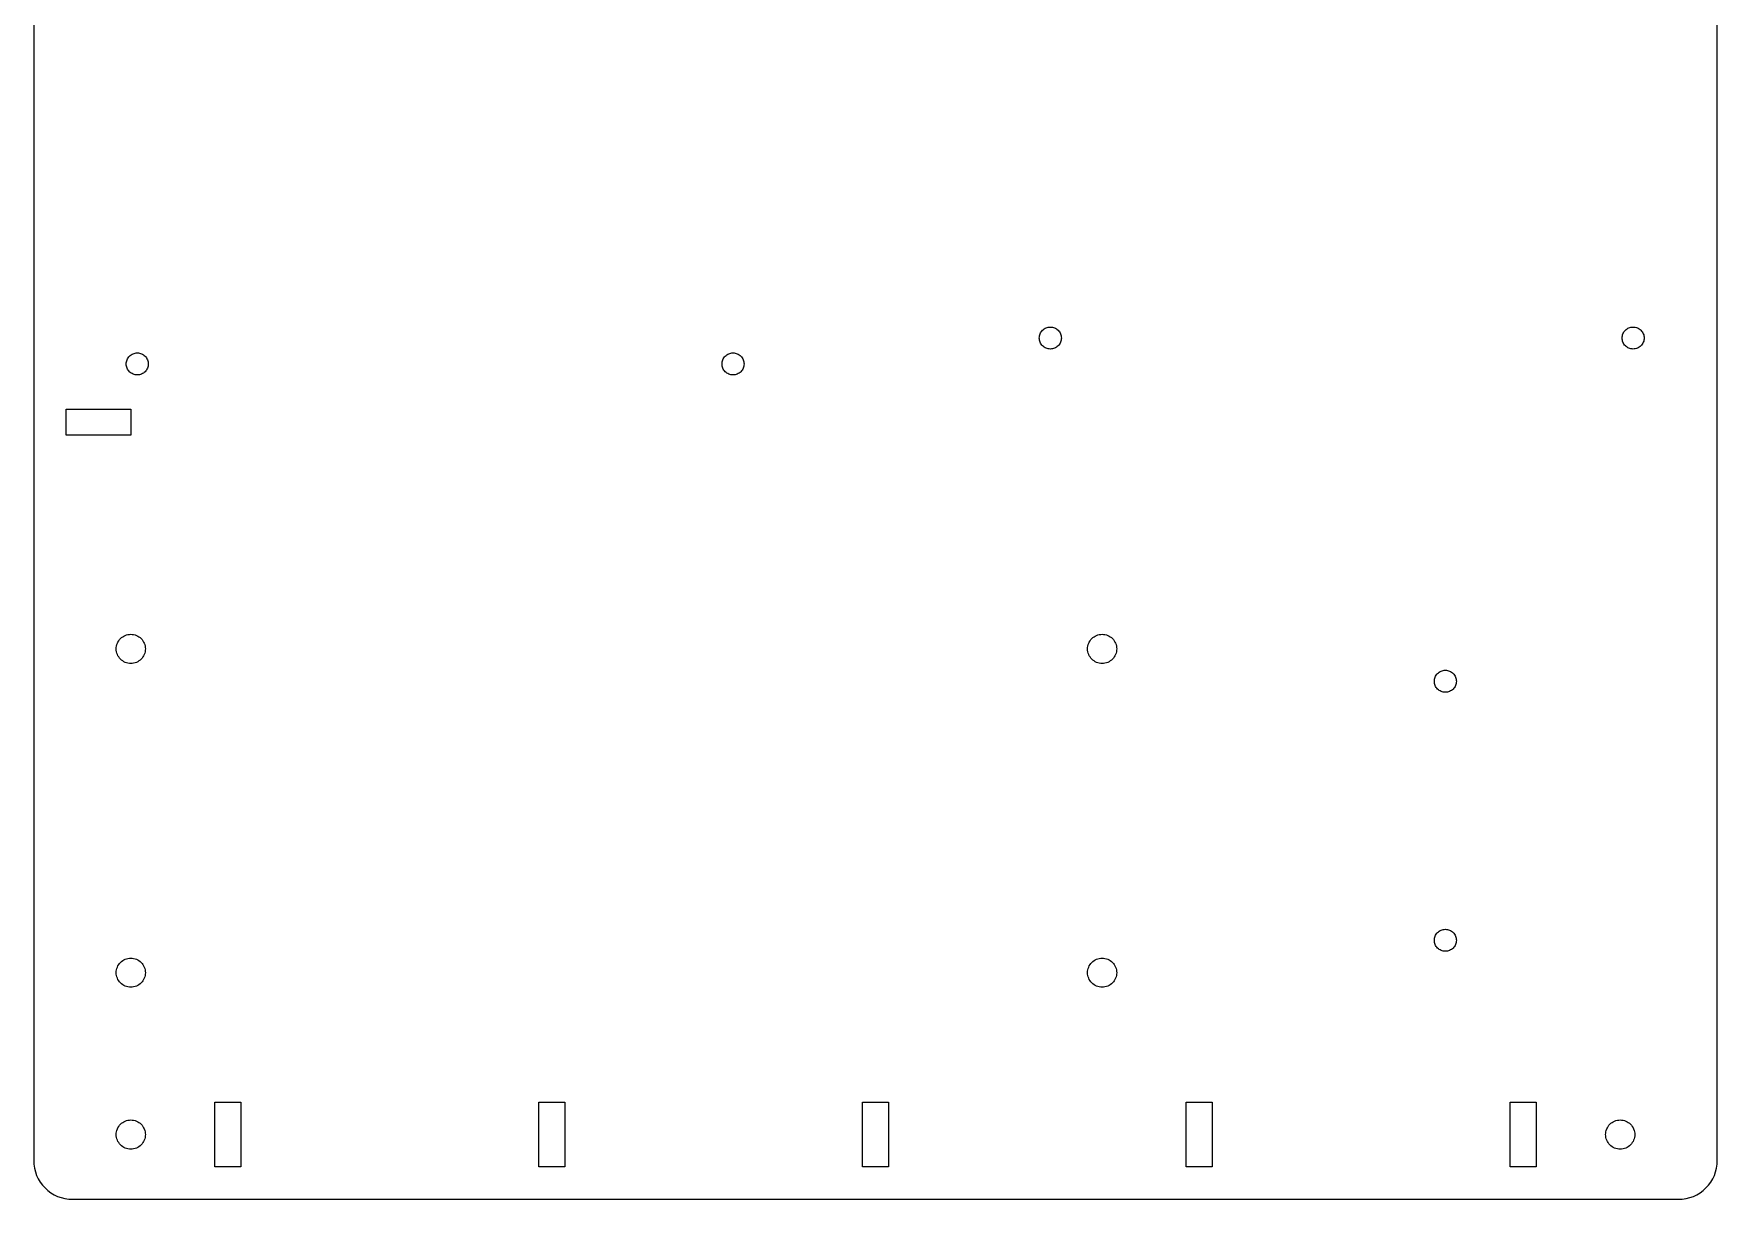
# Model space of a CAD drawing. Header units: metres. Extents: x -130 to 130, y -180 to 180.
# Drawn here: x -130 to 130, y -180 to 0 of the extents above; entities that cross this region are included whole.
import ezdxf

# ---------------------------------------------------------------- set-up
doc = ezdxf.new("R2010")
doc.units = ezdxf.units.M

msp = doc.modelspace()

# ---------------------------------------------------------------- linework, layer by layer
for p, q in [((-130, 174), (-130, -174)), ((130, -174), (130, 174)), ((25.3082, -46.8334), (25.3327, -46.6683)), ((25.3327, -46.6683), (25.3732, -46.5065)), ((25.3732, -46.5065), (25.4294, -46.3494)), ((25.4294, -46.3494), (25.5007, -46.1986)), ((25.5007, -46.1986), (25.5865, -46.0555)), ((25.5865, -46.0555), (25.6859, -45.9215)), ((25.6859, -45.9215), (25.7979, -45.7979)), ((25.7979, -45.7979), (25.9215, -45.6859)), ((25.9215, -45.6859), (26.0555, -45.5865)), ((26.0555, -45.5865), (26.1986, -45.5007)), ((26.1986, -45.5007), (26.3494, -45.4294)), ((26.3494, -45.4294), (26.5065, -45.3732)), ((26.5065, -45.3732), (26.6683, -45.3327)), ((26.6683, -45.3327), (26.8334, -45.3082)), ((26.8334, -45.3082), (27, -45.3)), ((27, -45.3), (27.1666, -45.3082)), ((27.1666, -45.3082), (27.3316, -45.3327)), ((27.3316, -45.3327), (27.4935, -45.3732)), ((27.4935, -45.3732), (27.6506, -45.4294)), ((27.6506, -45.4294), (27.8014, -45.5007)), ((27.8014, -45.5007), (27.9445, -45.5865)), ((27.9445, -45.5865), (28.0785, -45.6859)), ((28.0785, -45.6859), (28.2021, -45.7979)), ((28.2021, -45.7979), (28.3141, -45.9215)), ((28.3141, -45.9215), (28.4135, -46.0555)), ((28.4135, -46.0555), (28.4993, -46.1986)), ((28.4993, -46.1986), (28.5706, -46.3494)), ((28.5706, -46.3494), (28.6268, -46.5065)), ((28.6268, -46.5065), (28.6673, -46.6683)), ((28.6673, -46.6683), (28.6918, -46.8334)), ((115.308, -46.8334), (115.333, -46.6683)), ((115.333, -46.6683), (115.373, -46.5065)), ((115.373, -46.5065), (115.429, -46.3494)), ((115.429, -46.3494), (115.501, -46.1986)), ((115.501, -46.1986), (115.586, -46.0555)), ((115.586, -46.0555), (115.686, -45.9215)), ((115.686, -45.9215), (115.798, -45.7979)), ((115.798, -45.7979), (115.922, -45.6859)), ((115.922, -45.6859), (116.056, -45.5865)), ((116.056, -45.5865), (116.199, -45.5007)), ((116.199, -45.5007), (116.349, -45.4294)), ((116.349, -45.4294), (116.507, -45.3732)), ((116.507, -45.3732), (116.668, -45.3327)), ((116.668, -45.3327), (116.833, -45.3082)), ((116.833, -45.3082), (117, -45.3)), ((117, -45.3), (117.167, -45.3082)), ((117.167, -45.3082), (117.332, -45.3327)), ((117.332, -45.3327), (117.493, -45.3732)), ((117.493, -45.3732), (117.651, -45.4294)), ((117.651, -45.4294), (117.801, -45.5007)), ((117.801, -45.5007), (117.944, -45.5865)), ((117.944, -45.5865), (118.078, -45.6859)), ((118.078, -45.6859), (118.202, -45.7979)), ((118.202, -45.7979), (118.314, -45.9215)), ((118.314, -45.9215), (118.413, -46.0555)), ((118.413, -46.0555), (118.499, -46.1986)), ((118.499, -46.1986), (118.571, -46.3494)), ((118.571, -46.3494), (118.627, -46.5065)), ((118.627, -46.5065), (118.667, -46.6683)), ((118.667, -46.6683), (118.692, -46.8334)), ((-114.651, -49.4294), (-114.493, -49.3732)), ((-114.493, -49.3732), (-114.332, -49.3327)), ((-114.332, -49.3327), (-114.167, -49.3082)), ((-114.167, -49.3082), (-114, -49.3)), ((-114, -49.3), (-113.833, -49.3082)), ((-113.833, -49.3082), (-113.668, -49.3327)), ((-113.668, -49.3327), (-113.507, -49.3732)), ((-113.507, -49.3732), (-113.349, -49.4294)), ((-22.6506, -49.4294), (-22.4935, -49.3732)), ((-22.4935, -49.3732), (-22.3316, -49.3327)), ((-22.3316, -49.3327), (-22.1666, -49.3082)), ((-22.1666, -49.3082), (-22, -49.3)), ((-22, -49.3), (-21.8334, -49.3082)), ((-21.8334, -49.3082), (-21.6683, -49.3327)), ((-21.6683, -49.3327), (-21.5065, -49.3732)), ((-21.5065, -49.3732), (-21.3494, -49.4294)), ((25.3, -47), (25.3082, -46.8334)), ((25.3082, -47.1666), (25.3, -47)), ((25.3327, -47.3316), (25.3082, -47.1666)), ((25.3732, -47.4935), (25.3327, -47.3316)), ((25.4294, -47.6506), (25.3732, -47.4935)), ((25.5007, -47.8014), (25.4294, -47.6506)), ((25.5865, -47.9445), (25.5007, -47.8014)), ((25.6859, -48.0785), (25.5865, -47.9445)), ((25.7979, -48.2021), (25.6859, -48.0785)), ((25.9215, -48.3141), (25.7979, -48.2021)), ((26.0555, -48.4135), (25.9215, -48.3141)), ((26.1986, -48.4993), (26.0555, -48.4135)), ((26.3494, -48.5706), (26.1986, -48.4993)), ((26.5065, -48.6268), (26.3494, -48.5706)), ((26.6683, -48.6673), (26.5065, -48.6268)), ((26.8334, -48.6918), (26.6683, -48.6673)), ((27, -48.7), (26.8334, -48.6918)), ((27.1666, -48.6918), (27, -48.7)), ((27.3316, -48.6673), (27.1666, -48.6918)), ((27.4935, -48.6268), (27.3316, -48.6673)), ((27.6506, -48.5706), (27.4935, -48.6268)), ((27.8014, -48.4993), (27.6506, -48.5706)), ((27.9445, -48.4135), (27.8014, -48.4993)), ((28.0785, -48.3141), (27.9445, -48.4135)), ((28.2021, -48.2021), (28.0785, -48.3141)), ((28.3141, -48.0785), (28.2021, -48.2021)), ((28.4135, -47.9445), (28.3141, -48.0785)), ((28.4993, -47.8014), (28.4135, -47.9445)), ((28.5706, -47.6506), (28.4993, -47.8014)), ((28.6268, -47.4935), (28.5706, -47.6506)), ((28.6673, -47.3316), (28.6268, -47.4935)), ((28.6918, -47.1666), (28.6673, -47.3316)), ((28.6918, -46.8334), (28.7, -47)), ((28.7, -47), (28.6918, -47.1666)), ((115.3, -47), (115.308, -46.8334)), ((115.308, -47.1666), (115.3, -47)), ((115.333, -47.3316), (115.308, -47.1666)), ((115.373, -47.4935), (115.333, -47.3316)), ((115.429, -47.6506), (115.373, -47.4935)), ((115.501, -47.8014), (115.429, -47.6506)), ((115.586, -47.9445), (115.501, -47.8014)), ((115.686, -48.0785), (115.586, -47.9445)), ((115.798, -48.2021), (115.686, -48.0785)), ((115.922, -48.3141), (115.798, -48.2021)), ((116.056, -48.4135), (115.922, -48.3141)), ((116.199, -48.4993), (116.056, -48.4135)), ((116.349, -48.5706), (116.199, -48.4993)), ((116.507, -48.6268), (116.349, -48.5706)), ((116.668, -48.6673), (116.507, -48.6268)), ((116.833, -48.6918), (116.668, -48.6673)), ((117, -48.7), (116.833, -48.6918)), ((117.167, -48.6918), (117, -48.7)), ((117.332, -48.6673), (117.167, -48.6918)), ((117.493, -48.6268), (117.332, -48.6673)), ((117.651, -48.5706), (117.493, -48.6268)), ((117.801, -48.4993), (117.651, -48.5706)), ((117.944, -48.4135), (117.801, -48.4993)), ((118.078, -48.3141), (117.944, -48.4135)), ((118.202, -48.2021), (118.078, -48.3141)), ((118.314, -48.0785), (118.202, -48.2021)), ((118.413, -47.9445), (118.314, -48.0785)), ((118.499, -47.8014), (118.413, -47.9445)), ((118.571, -47.6506), (118.499, -47.8014)), ((118.627, -47.4935), (118.571, -47.6506)), ((118.667, -47.3316), (118.627, -47.4935)), ((118.692, -47.1666), (118.667, -47.3316)), ((118.692, -46.8334), (118.7, -47)), ((118.7, -47), (118.692, -47.1666)), ((-115.7, -51), (-115.692, -50.8334)), ((-115.692, -51.1666), (-115.7, -51)), ((-115.692, -50.8334), (-115.667, -50.6683)), ((-115.667, -51.3316), (-115.692, -51.1666)), ((-115.667, -50.6683), (-115.627, -50.5065)), ((-115.627, -51.4935), (-115.667, -51.3316)), ((-115.627, -50.5065), (-115.571, -50.3494)), ((-115.571, -51.6506), (-115.627, -51.4935)), ((-115.571, -50.3494), (-115.499, -50.1986)), ((-115.499, -51.8014), (-115.571, -51.6506)), ((-115.499, -50.1986), (-115.413, -50.0555)), ((-115.413, -51.9445), (-115.499, -51.8014)), ((-115.413, -50.0555), (-115.314, -49.9215)), ((-115.314, -52.0785), (-115.413, -51.9445)), ((-115.314, -49.9215), (-115.202, -49.7979)), ((-115.202, -49.7979), (-115.078, -49.6859)), ((-115.078, -49.6859), (-114.944, -49.5865)), ((-114.944, -49.5865), (-114.801, -49.5007)), ((-114.801, -49.5007), (-114.651, -49.4294)), ((-113.349, -49.4294), (-113.199, -49.5007)), ((-113.199, -49.5007), (-113.056, -49.5865)), ((-113.056, -49.5865), (-112.922, -49.6859)), ((-112.922, -49.6859), (-112.798, -49.7979)), ((-112.798, -49.7979), (-112.686, -49.9215)), ((-112.686, -49.9215), (-112.586, -50.0555)), ((-112.586, -51.9445), (-112.686, -52.0785)), ((-112.586, -50.0555), (-112.501, -50.1986)), ((-112.501, -51.8014), (-112.586, -51.9445)), ((-112.501, -50.1986), (-112.429, -50.3494)), ((-112.429, -51.6506), (-112.501, -51.8014)), ((-112.429, -50.3494), (-112.373, -50.5065)), ((-112.373, -51.4935), (-112.429, -51.6506)), ((-112.373, -50.5065), (-112.333, -50.6683)), ((-112.333, -51.3316), (-112.373, -51.4935)), ((-112.333, -50.6683), (-112.308, -50.8334)), ((-112.308, -51.1666), (-112.333, -51.3316)), ((-112.308, -50.8334), (-112.3, -51)), ((-112.3, -51), (-112.308, -51.1666)), ((-23.7, -51), (-23.6918, -50.8334)), ((-23.6918, -51.1666), (-23.7, -51)), ((-23.6918, -50.8334), (-23.6673, -50.6683)), ((-23.6673, -51.3316), (-23.6918, -51.1666)), ((-23.6673, -50.6683), (-23.6268, -50.5065)), ((-23.6268, -51.4935), (-23.6673, -51.3316)), ((-23.6268, -50.5065), (-23.5706, -50.3494)), ((-23.5706, -51.6506), (-23.6268, -51.4935)), ((-23.5706, -50.3494), (-23.4993, -50.1986)), ((-23.4993, -51.8014), (-23.5706, -51.6506)), ((-23.4993, -50.1986), (-23.4135, -50.0555)), ((-23.4135, -51.9445), (-23.4993, -51.8014)), ((-23.4135, -50.0555), (-23.3141, -49.9215)), ((-23.3141, -52.0785), (-23.4135, -51.9445)), ((-23.3141, -49.9215), (-23.2021, -49.7979)), ((-23.2021, -49.7979), (-23.0785, -49.6859)), ((-23.0785, -49.6859), (-22.9445, -49.5865)), ((-22.9445, -49.5865), (-22.8014, -49.5007)), ((-22.8014, -49.5007), (-22.6506, -49.4294)), ((-21.3494, -49.4294), (-21.1986, -49.5007)), ((-21.1986, -49.5007), (-21.0555, -49.5865)), ((-21.0555, -49.5865), (-20.9215, -49.6859)), ((-20.9215, -49.6859), (-20.7979, -49.7979)), ((-20.7979, -49.7979), (-20.6859, -49.9215)), ((-20.6859, -49.9215), (-20.5865, -50.0555)), ((-20.5865, -51.9445), (-20.6859, -52.0785)), ((-20.5865, -50.0555), (-20.5007, -50.1986)), ((-20.5007, -51.8014), (-20.5865, -51.9445)), ((-20.5007, -50.1986), (-20.4294, -50.3494)), ((-20.4294, -51.6506), (-20.5007, -51.8014)), ((-20.4294, -50.3494), (-20.3732, -50.5065)), ((-20.3732, -51.4935), (-20.4294, -51.6506)), ((-20.3732, -50.5065), (-20.3327, -50.6683)), ((-20.3327, -51.3316), (-20.3732, -51.4935)), ((-20.3327, -50.6683), (-20.3082, -50.8334)), ((-20.3082, -51.1666), (-20.3327, -51.3316)), ((-20.3082, -50.8334), (-20.3, -51)), ((-20.3, -51), (-20.3082, -51.1666)), ((-115.202, -52.2021), (-115.314, -52.0785)), ((-115.078, -52.3141), (-115.202, -52.2021)), ((-114.944, -52.4135), (-115.078, -52.3141)), ((-114.801, -52.4993), (-114.944, -52.4135)), ((-114.651, -52.5706), (-114.801, -52.4993)), ((-114.493, -52.6268), (-114.651, -52.5706)), ((-114.332, -52.6673), (-114.493, -52.6268)), ((-114.167, -52.6918), (-114.332, -52.6673)), ((-114, -52.7), (-114.167, -52.6918)), ((-113.833, -52.6918), (-114, -52.7)), ((-113.668, -52.6673), (-113.833, -52.6918)), ((-113.507, -52.6268), (-113.668, -52.6673)), ((-113.349, -52.5706), (-113.507, -52.6268)), ((-113.199, -52.4993), (-113.349, -52.5706)), ((-113.056, -52.4135), (-113.199, -52.4993)), ((-112.922, -52.3141), (-113.056, -52.4135)), ((-112.798, -52.2021), (-112.922, -52.3141)), ((-112.686, -52.0785), (-112.798, -52.2021)), ((-23.2021, -52.2021), (-23.3141, -52.0785)), ((-23.0785, -52.3141), (-23.2021, -52.2021)), ((-22.9445, -52.4135), (-23.0785, -52.3141)), ((-22.8014, -52.4993), (-22.9445, -52.4135)), ((-22.6506, -52.5706), (-22.8014, -52.4993)), ((-22.4935, -52.6268), (-22.6506, -52.5706)), ((-22.3316, -52.6673), (-22.4935, -52.6268)), ((-22.1666, -52.6918), (-22.3316, -52.6673)), ((-22, -52.7), (-22.1666, -52.6918)), ((-21.8334, -52.6918), (-22, -52.7)), ((-21.6683, -52.6673), (-21.8334, -52.6918)), ((-21.5065, -52.6268), (-21.6683, -52.6673)), ((-21.3494, -52.5706), (-21.5065, -52.6268)), ((-21.1986, -52.4993), (-21.3494, -52.5706)), ((-21.0555, -52.4135), (-21.1986, -52.4993)), ((-20.9215, -52.3141), (-21.0555, -52.4135)), ((-20.7979, -52.2021), (-20.9215, -52.3141)), ((-20.6859, -52.0785), (-20.7979, -52.2021)), ((-125, -62), (-125, -58)), ((-125, -58), (-115, -58)), ((-115, -58), (-115, -62)), ((-115, -62), (-125, -62)), ((-116.871, -93.75), (-116.739, -93.5726)), ((-116.739, -93.5726), (-116.591, -93.409)), ((-116.591, -93.409), (-116.427, -93.2607)), ((-116.427, -93.2607), (-116.25, -93.1292)), ((-116.25, -93.1292), (-116.061, -93.0157)), ((-116.061, -93.0157), (-115.861, -92.9213)), ((-115.861, -92.9213), (-115.653, -92.8469)), ((-115.653, -92.8469), (-115.439, -92.7932)), ((-115.439, -92.7932), (-115.221, -92.7608)), ((-115.221, -92.7608), (-115, -92.75)), ((-115, -92.75), (-114.779, -92.7608)), ((-114.779, -92.7608), (-114.561, -92.7932)), ((-114.561, -92.7932), (-114.347, -92.8469)), ((-114.347, -92.8469), (-114.139, -92.9213)), ((-114.139, -92.9213), (-113.939, -93.0157)), ((-113.939, -93.0157), (-113.75, -93.1292)), ((-113.75, -93.1292), (-113.573, -93.2607)), ((-113.573, -93.2607), (-113.409, -93.409)), ((-113.409, -93.409), (-113.261, -93.5726)), ((-113.261, -93.5726), (-113.129, -93.75)), ((33.1292, -93.75), (33.2607, -93.5726)), ((33.2607, -93.5726), (33.409, -93.409)), ((33.409, -93.409), (33.5726, -93.2607)), ((33.5726, -93.2607), (33.75, -93.1292)), ((33.75, -93.1292), (33.9393, -93.0157)), ((33.9393, -93.0157), (34.139, -92.9213)), ((34.139, -92.9213), (34.3468, -92.8469)), ((34.3468, -92.8469), (34.561, -92.7932)), ((34.561, -92.7932), (34.7794, -92.7608)), ((34.7794, -92.7608), (35, -92.75)), ((35, -92.75), (35.2205, -92.7608)), ((35.2205, -92.7608), (35.4389, -92.7932)), ((35.4389, -92.7932), (35.6531, -92.8469)), ((35.6531, -92.8469), (35.861, -92.9213)), ((35.861, -92.9213), (36.0606, -93.0157)), ((36.0606, -93.0157), (36.25, -93.1292)), ((36.25, -93.1292), (36.4274, -93.2607)), ((36.4274, -93.2607), (36.591, -93.409)), ((36.591, -93.409), (36.7393, -93.5726)), ((36.7393, -93.5726), (36.8708, -93.75)), ((-117.25, -95), (-117.239, -94.7794)), ((-117.239, -95.2205), (-117.25, -95)), ((-117.239, -94.7794), (-117.207, -94.561)), ((-117.207, -95.4389), (-117.239, -95.2205)), ((-117.207, -94.561), (-117.153, -94.3468)), ((-117.153, -95.6531), (-117.207, -95.4389)), ((-117.153, -94.3468), (-117.079, -94.139)), ((-117.079, -95.861), (-117.153, -95.6531)), ((-117.079, -94.139), (-116.984, -93.9393)), ((-116.984, -96.0606), (-117.079, -95.861)), ((-116.984, -93.9393), (-116.871, -93.75)), ((-116.871, -96.25), (-116.984, -96.0606)), ((-113.129, -93.75), (-113.016, -93.9393)), ((-113.016, -96.0606), (-113.129, -96.25)), ((-113.016, -93.9393), (-112.921, -94.139)), ((-112.921, -95.861), (-113.016, -96.0606)), ((-112.921, -94.139), (-112.847, -94.3468)), ((-112.847, -95.6531), (-112.921, -95.861)), ((-112.847, -94.3468), (-112.793, -94.561)), ((-112.793, -95.4389), (-112.847, -95.6531)), ((-112.793, -94.561), (-112.761, -94.7794)), ((-112.761, -95.2205), (-112.793, -95.4389)), ((-112.761, -94.7794), (-112.75, -95)), ((-112.75, -95), (-112.761, -95.2205)), ((32.75, -95), (32.7608, -94.7794)), ((32.7608, -95.2205), (32.75, -95)), ((32.7608, -94.7794), (32.7932, -94.561)), ((32.7932, -95.4389), (32.7608, -95.2205)), ((32.7932, -94.561), (32.8469, -94.3468)), ((32.8469, -95.6531), (32.7932, -95.4389)), ((32.8469, -94.3468), (32.9213, -94.139)), ((32.9213, -95.861), (32.8469, -95.6531)), ((32.9213, -94.139), (33.0157, -93.9393)), ((33.0157, -96.0606), (32.9213, -95.861)), ((33.0157, -93.9393), (33.1292, -93.75)), ((33.1292, -96.25), (33.0157, -96.0606)), ((36.8708, -93.75), (36.9843, -93.9393)), ((36.9843, -96.0606), (36.8708, -96.25)), ((36.9843, -93.9393), (37.0787, -94.139)), ((37.0787, -95.861), (36.9843, -96.0606)), ((37.0787, -94.139), (37.1531, -94.3468)), ((37.1531, -95.6531), (37.0787, -95.861)), ((37.1531, -94.3468), (37.2068, -94.561)), ((37.2068, -95.4389), (37.1531, -95.6531)), ((37.2068, -94.561), (37.2392, -94.7794)), ((37.2392, -95.2205), (37.2068, -95.4389)), ((37.2392, -94.7794), (37.25, -95)), ((37.25, -95), (37.2392, -95.2205)), ((-116.739, -96.4274), (-116.871, -96.25)), ((-116.591, -96.591), (-116.739, -96.4274)), ((-116.427, -96.7393), (-116.591, -96.591)), ((-116.25, -96.8708), (-116.427, -96.7393)), ((-116.061, -96.9843), (-116.25, -96.8708)), ((-115.861, -97.0787), (-116.061, -96.9843)), ((-115.653, -97.1531), (-115.861, -97.0787)), ((-115.439, -97.2068), (-115.653, -97.1531)), ((-115.221, -97.2392), (-115.439, -97.2068)), ((-115, -97.25), (-115.221, -97.2392)), ((-114.779, -97.2392), (-115, -97.25)), ((-114.561, -97.2068), (-114.779, -97.2392)), ((-114.347, -97.1531), (-114.561, -97.2068)), ((-114.139, -97.0787), (-114.347, -97.1531)), ((-113.939, -96.9843), (-114.139, -97.0787)), ((-113.75, -96.8708), (-113.939, -96.9843)), ((-113.573, -96.7393), (-113.75, -96.8708)), ((-113.409, -96.591), (-113.573, -96.7393)), ((-113.261, -96.4274), (-113.409, -96.591)), ((-113.129, -96.25), (-113.261, -96.4274)), ((33.2607, -96.4274), (33.1292, -96.25)), ((33.409, -96.591), (33.2607, -96.4274)), ((33.5726, -96.7393), (33.409, -96.591)), ((33.75, -96.8708), (33.5726, -96.7393)), ((33.9393, -96.9843), (33.75, -96.8708)), ((34.139, -97.0787), (33.9393, -96.9843)), ((34.3468, -97.1531), (34.139, -97.0787)), ((34.561, -97.2068), (34.3468, -97.1531)), ((34.7794, -97.2392), (34.561, -97.2068)), ((35, -97.25), (34.7794, -97.2392)), ((35.2205, -97.2392), (35, -97.25)), ((35.4389, -97.2068), (35.2205, -97.2392)), ((35.6531, -97.1531), (35.4389, -97.2068)), ((35.861, -97.0787), (35.6531, -97.1531)), ((36.0606, -96.9843), (35.861, -97.0787)), ((36.25, -96.8708), (36.0606, -96.9843)), ((36.4274, -96.7393), (36.25, -96.8708)), ((36.591, -96.591), (36.4274, -96.7393)), ((36.7393, -96.4274), (36.591, -96.591)), ((36.8708, -96.25), (36.7393, -96.4274)), ((86.6859, -98.9215), (86.7979, -98.7979)), ((86.7979, -98.7979), (86.9215, -98.6859)), ((86.9215, -98.6859), (87.0555, -98.5865)), ((87.0555, -98.5865), (87.1986, -98.5007)), ((87.1986, -98.5007), (87.3494, -98.4294)), ((87.3494, -98.4294), (87.5065, -98.3732)), ((87.5065, -98.3732), (87.6683, -98.3327)), ((87.6683, -98.3327), (87.8334, -98.3082)), ((87.8334, -98.3082), (88, -98.3)), ((88, -98.3), (88.1666, -98.3082)), ((88.1666, -98.3082), (88.3316, -98.3327)), ((88.3316, -98.3327), (88.4935, -98.3732)), ((88.4935, -98.3732), (88.6506, -98.4294)), ((88.6506, -98.4294), (88.8014, -98.5007)), ((88.8014, -98.5007), (88.9445, -98.5865)), ((88.9445, -98.5865), (89.0785, -98.6859)), ((89.0785, -98.6859), (89.2021, -98.7979)), ((89.2021, -98.7979), (89.3141, -98.9215)), ((86.3, -100), (86.3082, -99.8334)), ((86.3082, -100.167), (86.3, -100)), ((86.3082, -99.8334), (86.3327, -99.6683)), ((86.3327, -100.332), (86.3082, -100.167)), ((86.3327, -99.6683), (86.3732, -99.5065)), ((86.3732, -100.493), (86.3327, -100.332)), ((86.3732, -99.5065), (86.4294, -99.3494)), ((86.4294, -100.651), (86.3732, -100.493)), ((86.4294, -99.3494), (86.5007, -99.1986)), ((86.5007, -100.801), (86.4294, -100.651)), ((86.5007, -99.1986), (86.5865, -99.0555)), ((86.5865, -100.944), (86.5007, -100.801)), ((86.5865, -99.0555), (86.6859, -98.9215)), ((86.6859, -101.078), (86.5865, -100.944)), ((86.7979, -101.202), (86.6859, -101.078)), ((86.9215, -101.314), (86.7979, -101.202)), ((87.0555, -101.413), (86.9215, -101.314)), ((89.0785, -101.314), (88.9445, -101.413)), ((89.2021, -101.202), (89.0785, -101.314)), ((89.3141, -101.078), (89.2021, -101.202)), ((89.3141, -98.9215), (89.4135, -99.0555)), ((89.4135, -100.944), (89.3141, -101.078)), ((89.4135, -99.0555), (89.4993, -99.1986)), ((89.4993, -100.801), (89.4135, -100.944)), ((89.4993, -99.1986), (89.5706, -99.3494)), ((89.5706, -100.651), (89.4993, -100.801)), ((89.5706, -99.3494), (89.6268, -99.5065)), ((89.6268, -100.493), (89.5706, -100.651)), ((89.6268, -99.5065), (89.6673, -99.6683)), ((89.6673, -100.332), (89.6268, -100.493)), ((89.6673, -99.6683), (89.6918, -99.8334)), ((89.6918, -100.167), (89.6673, -100.332)), ((89.6918, -99.8334), (89.7, -100)), ((89.7, -100), (89.6918, -100.167)), ((87.1986, -101.499), (87.0555, -101.413)), ((87.3494, -101.571), (87.1986, -101.499)), ((87.5065, -101.627), (87.3494, -101.571)), ((87.6683, -101.667), (87.5065, -101.627)), ((87.8334, -101.692), (87.6683, -101.667)), ((88, -101.7), (87.8334, -101.692)), ((88.1666, -101.692), (88, -101.7)), ((88.3316, -101.667), (88.1666, -101.692)), ((88.4935, -101.627), (88.3316, -101.667)), ((88.6506, -101.571), (88.4935, -101.627)), ((88.8014, -101.499), (88.6506, -101.571)), ((88.9445, -101.413), (88.8014, -101.499)), ((86.3, -140), (86.3082, -139.833)), ((86.3082, -140.167), (86.3, -140)), ((86.3082, -139.833), (86.3327, -139.668)), ((86.3327, -140.332), (86.3082, -140.167)), ((86.3327, -139.668), (86.3732, -139.507)), ((86.3732, -140.493), (86.3327, -140.332)), ((86.3732, -139.507), (86.4294, -139.349)), ((86.4294, -139.349), (86.5007, -139.199)), ((86.5007, -139.199), (86.5865, -139.056)), ((86.5865, -139.056), (86.6859, -138.922)), ((86.6859, -138.922), (86.7979, -138.798)), ((86.7979, -138.798), (86.9215, -138.686)), ((86.9215, -138.686), (87.0555, -138.586)), ((87.0555, -138.586), (87.1986, -138.501)), ((87.1986, -138.501), (87.3494, -138.429)), ((87.3494, -138.429), (87.5065, -138.373)), ((87.5065, -138.373), (87.6683, -138.333)), ((87.6683, -138.333), (87.8334, -138.308)), ((87.8334, -138.308), (88, -138.3)), ((88, -138.3), (88.1666, -138.308)), ((88.1666, -138.308), (88.3316, -138.333)), ((88.3316, -138.333), (88.4935, -138.373)), ((88.4935, -138.373), (88.6506, -138.429)), ((88.6506, -138.429), (88.8014, -138.501)), ((88.8014, -138.501), (88.9445, -138.586)), ((88.9445, -138.586), (89.0785, -138.686)), ((89.0785, -138.686), (89.2021, -138.798)), ((89.2021, -138.798), (89.3141, -138.922)), ((89.3141, -138.922), (89.4135, -139.056)), ((89.4135, -139.056), (89.4993, -139.199)), ((89.4993, -139.199), (89.5706, -139.349)), ((89.5706, -139.349), (89.6268, -139.507)), ((89.6268, -139.507), (89.6673, -139.668)), ((89.6673, -140.332), (89.6268, -140.493)), ((89.6673, -139.668), (89.6918, -139.833)), ((89.6918, -140.167), (89.6673, -140.332)), ((89.6918, -139.833), (89.7, -140)), ((89.7, -140), (89.6918, -140.167)), ((-116.061, -143.016), (-115.861, -142.921)), ((-115.861, -142.921), (-115.653, -142.847)), ((-115.653, -142.847), (-115.439, -142.793)), ((-115.439, -142.793), (-115.221, -142.761)), ((-115.221, -142.761), (-115, -142.75)), ((-115, -142.75), (-114.779, -142.761)), ((-114.779, -142.761), (-114.561, -142.793)), ((-114.561, -142.793), (-114.347, -142.847)), ((-114.347, -142.847), (-114.139, -142.921)), ((-114.139, -142.921), (-113.939, -143.016)), ((33.9393, -143.016), (34.139, -142.921)), ((34.139, -142.921), (34.3468, -142.847)), ((34.3468, -142.847), (34.561, -142.793)), ((34.561, -142.793), (34.7794, -142.761)), ((34.7794, -142.761), (35, -142.75)), ((35, -142.75), (35.2205, -142.761)), ((35.2205, -142.761), (35.4389, -142.793)), ((35.4389, -142.793), (35.6531, -142.847)), ((35.6531, -142.847), (35.861, -142.921)), ((35.861, -142.921), (36.0606, -143.016)), ((86.4294, -140.651), (86.3732, -140.493)), ((86.5007, -140.801), (86.4294, -140.651)), ((86.5865, -140.944), (86.5007, -140.801)), ((86.6859, -141.078), (86.5865, -140.944)), ((86.7979, -141.202), (86.6859, -141.078)), ((86.9215, -141.314), (86.7979, -141.202)), ((87.0555, -141.413), (86.9215, -141.314)), ((87.1986, -141.499), (87.0555, -141.413)), ((87.3494, -141.571), (87.1986, -141.499)), ((87.5065, -141.627), (87.3494, -141.571)), ((87.6683, -141.667), (87.5065, -141.627)), ((87.8334, -141.692), (87.6683, -141.667)), ((88, -141.7), (87.8334, -141.692)), ((88.1666, -141.692), (88, -141.7)), ((88.3316, -141.667), (88.1666, -141.692)), ((88.4935, -141.627), (88.3316, -141.667)), ((88.6506, -141.571), (88.4935, -141.627)), ((88.8014, -141.499), (88.6506, -141.571)), ((88.9445, -141.413), (88.8014, -141.499)), ((89.0785, -141.314), (88.9445, -141.413)), ((89.2021, -141.202), (89.0785, -141.314)), ((89.3141, -141.078), (89.2021, -141.202)), ((89.4135, -140.944), (89.3141, -141.078)), ((89.4993, -140.801), (89.4135, -140.944)), ((89.5706, -140.651), (89.4993, -140.801)), ((89.6268, -140.493), (89.5706, -140.651)), ((-117.25, -145), (-117.239, -144.779)), ((-117.239, -145.221), (-117.25, -145)), ((-117.239, -144.779), (-117.207, -144.561)), ((-117.207, -145.439), (-117.239, -145.221)), ((-117.207, -144.561), (-117.153, -144.347)), ((-117.153, -145.653), (-117.207, -145.439)), ((-117.153, -144.347), (-117.079, -144.139)), ((-117.079, -144.139), (-116.984, -143.939)), ((-116.984, -143.939), (-116.871, -143.75)), ((-116.871, -143.75), (-116.739, -143.573)), ((-116.739, -143.573), (-116.591, -143.409)), ((-116.591, -143.409), (-116.427, -143.261)), ((-116.427, -143.261), (-116.25, -143.129)), ((-116.25, -143.129), (-116.061, -143.016)), ((-113.939, -143.016), (-113.75, -143.129)), ((-113.75, -143.129), (-113.573, -143.261)), ((-113.573, -143.261), (-113.409, -143.409)), ((-113.409, -143.409), (-113.261, -143.573)), ((-113.261, -143.573), (-113.129, -143.75)), ((-113.129, -143.75), (-113.016, -143.939)), ((-113.016, -143.939), (-112.921, -144.139)), ((-112.921, -144.139), (-112.847, -144.347)), ((-112.847, -144.347), (-112.793, -144.561)), ((-112.793, -145.439), (-112.847, -145.653)), ((-112.793, -144.561), (-112.761, -144.779)), ((-112.761, -145.221), (-112.793, -145.439)), ((-112.761, -144.779), (-112.75, -145)), ((-112.75, -145), (-112.761, -145.221)), ((32.75, -145), (32.7608, -144.779)), ((32.7608, -145.221), (32.75, -145)), ((32.7608, -144.779), (32.7932, -144.561)), ((32.7932, -145.439), (32.7608, -145.221)), ((32.7932, -144.561), (32.8469, -144.347)), ((32.8469, -145.653), (32.7932, -145.439)), ((32.8469, -144.347), (32.9213, -144.139)), ((32.9213, -144.139), (33.0157, -143.939)), ((33.0157, -143.939), (33.1292, -143.75)), ((33.1292, -143.75), (33.2607, -143.573)), ((33.2607, -143.573), (33.409, -143.409)), ((33.409, -143.409), (33.5726, -143.261)), ((33.5726, -143.261), (33.75, -143.129)), ((33.75, -143.129), (33.9393, -143.016)), ((36.0606, -143.016), (36.25, -143.129)), ((36.25, -143.129), (36.4274, -143.261)), ((36.4274, -143.261), (36.591, -143.409)), ((36.591, -143.409), (36.7393, -143.573)), ((36.7393, -143.573), (36.8708, -143.75)), ((36.8708, -143.75), (36.9843, -143.939)), ((36.9843, -143.939), (37.0787, -144.139)), ((37.0787, -144.139), (37.1531, -144.347)), ((37.1531, -144.347), (37.2068, -144.561)), ((37.2068, -145.439), (37.1531, -145.653)), ((37.2068, -144.561), (37.2392, -144.779)), ((37.2392, -145.221), (37.2068, -145.439)), ((37.2392, -144.779), (37.25, -145)), ((37.25, -145), (37.2392, -145.221)), ((-117.079, -145.861), (-117.153, -145.653)), ((-116.984, -146.061), (-117.079, -145.861)), ((-116.871, -146.25), (-116.984, -146.061)), ((-116.739, -146.427), (-116.871, -146.25)), ((-116.591, -146.591), (-116.739, -146.427)), ((-116.427, -146.739), (-116.591, -146.591)), ((-116.25, -146.871), (-116.427, -146.739)), ((-116.061, -146.984), (-116.25, -146.871)), ((-115.861, -147.079), (-116.061, -146.984)), ((-115.653, -147.153), (-115.861, -147.079)), ((-115.439, -147.207), (-115.653, -147.153)), ((-115.221, -147.239), (-115.439, -147.207)), ((-115, -147.25), (-115.221, -147.239)), ((-114.779, -147.239), (-115, -147.25)), ((-114.561, -147.207), (-114.779, -147.239)), ((-114.347, -147.153), (-114.561, -147.207)), ((-114.139, -147.079), (-114.347, -147.153)), ((-113.939, -146.984), (-114.139, -147.079)), ((-113.75, -146.871), (-113.939, -146.984)), ((-113.573, -146.739), (-113.75, -146.871)), ((-113.409, -146.591), (-113.573, -146.739)), ((-113.261, -146.427), (-113.409, -146.591)), ((-113.129, -146.25), (-113.261, -146.427)), ((-113.016, -146.061), (-113.129, -146.25)), ((-112.921, -145.861), (-113.016, -146.061)), ((-112.847, -145.653), (-112.921, -145.861)), ((32.9213, -145.861), (32.8469, -145.653)), ((33.0157, -146.061), (32.9213, -145.861)), ((33.1292, -146.25), (33.0157, -146.061)), ((33.2607, -146.427), (33.1292, -146.25)), ((33.409, -146.591), (33.2607, -146.427)), ((33.5726, -146.739), (33.409, -146.591)), ((33.75, -146.871), (33.5726, -146.739)), ((33.9393, -146.984), (33.75, -146.871)), ((34.139, -147.079), (33.9393, -146.984)), ((34.3468, -147.153), (34.139, -147.079)), ((34.561, -147.207), (34.3468, -147.153)), ((34.7794, -147.239), (34.561, -147.207)), ((35, -147.25), (34.7794, -147.239)), ((35.2205, -147.239), (35, -147.25)), ((35.4389, -147.207), (35.2205, -147.239)), ((35.6531, -147.153), (35.4389, -147.207)), ((35.861, -147.079), (35.6531, -147.153)), ((36.0606, -146.984), (35.861, -147.079)), ((36.25, -146.871), (36.0606, -146.984)), ((36.4274, -146.739), (36.25, -146.871)), ((36.591, -146.591), (36.4274, -146.739)), ((36.7393, -146.427), (36.591, -146.591)), ((36.8708, -146.25), (36.7393, -146.427)), ((36.9843, -146.061), (36.8708, -146.25)), ((37.0787, -145.861), (36.9843, -146.061)), ((37.1531, -145.653), (37.0787, -145.861)), ((-102, -175), (-102, -165)), ((-102, -165), (-98, -165)), ((-98, -165), (-98, -175)), ((-52, -175), (-52, -165)), ((-52, -165), (-48, -165)), ((-48, -165), (-48, -175)), ((-2, -175), (-2, -165)), ((-2, -165), (2, -165)), ((2, -165), (2, -175)), ((48, -175), (48, -165)), ((48, -165), (52, -165)), ((52, -165), (52, -175)), ((98, -175), (98, -165)), ((98, -165), (102, -165)), ((102, -165), (102, -175)), ((-117.079, -169.139), (-116.984, -168.939)), ((-116.984, -168.939), (-116.871, -168.75)), ((-116.871, -168.75), (-116.739, -168.573)), ((-116.739, -168.573), (-116.591, -168.409)), ((-116.591, -168.409), (-116.427, -168.261)), ((-116.427, -168.261), (-116.25, -168.129)), ((-116.25, -168.129), (-116.061, -168.016)), ((-116.061, -168.016), (-115.861, -167.921)), ((-115.861, -167.921), (-115.653, -167.847)), ((-115.653, -167.847), (-115.439, -167.793)), ((-115.439, -167.793), (-115.221, -167.761)), ((-115.221, -167.761), (-115, -167.75)), ((-115, -167.75), (-114.779, -167.761)), ((-114.779, -167.761), (-114.561, -167.793)), ((-114.561, -167.793), (-114.347, -167.847)), ((-114.347, -167.847), (-114.139, -167.921)), ((-114.139, -167.921), (-113.939, -168.016)), ((-113.939, -168.016), (-113.75, -168.129)), ((-113.75, -168.129), (-113.573, -168.261)), ((-113.573, -168.261), (-113.409, -168.409)), ((-113.409, -168.409), (-113.261, -168.573)), ((-113.261, -168.573), (-113.129, -168.75)), ((-113.129, -168.75), (-113.016, -168.939)), ((-113.016, -168.939), (-112.921, -169.139)), ((112.921, -169.139), (113.016, -168.939)), ((113.016, -168.939), (113.129, -168.75)), ((113.129, -168.75), (113.261, -168.573)), ((113.261, -168.573), (113.409, -168.409)), ((113.409, -168.409), (113.573, -168.261)), ((113.573, -168.261), (113.75, -168.129)), ((113.75, -168.129), (113.939, -168.016)), ((113.939, -168.016), (114.139, -167.921)), ((114.139, -167.921), (114.347, -167.847)), ((114.347, -167.847), (114.561, -167.793)), ((114.561, -167.793), (114.779, -167.761)), ((114.779, -167.761), (115, -167.75)), ((115, -167.75), (115.221, -167.761)), ((115.221, -167.761), (115.439, -167.793)), ((115.439, -167.793), (115.653, -167.847)), ((115.653, -167.847), (115.861, -167.921)), ((115.861, -167.921), (116.061, -168.016)), ((116.061, -168.016), (116.25, -168.129)), ((116.25, -168.129), (116.427, -168.261)), ((116.427, -168.261), (116.591, -168.409)), ((116.591, -168.409), (116.739, -168.573)), ((116.739, -168.573), (116.871, -168.75)), ((116.871, -168.75), (116.984, -168.939)), ((116.984, -168.939), (117.079, -169.139)), ((-117.25, -170), (-117.239, -169.779)), ((-117.239, -170.221), (-117.25, -170)), ((-117.239, -169.779), (-117.207, -169.561)), ((-117.207, -170.439), (-117.239, -170.221)), ((-117.207, -169.561), (-117.153, -169.347)), ((-117.153, -170.653), (-117.207, -170.439)), ((-117.153, -169.347), (-117.079, -169.139)), ((-117.079, -170.861), (-117.153, -170.653)), ((-116.984, -171.061), (-117.079, -170.861)), ((-116.871, -171.25), (-116.984, -171.061)), ((-116.739, -171.427), (-116.871, -171.25)), ((-116.591, -171.591), (-116.739, -171.427)), ((-116.427, -171.739), (-116.591, -171.591)), ((-113.409, -171.591), (-113.573, -171.739)), ((-113.261, -171.427), (-113.409, -171.591)), ((-113.129, -171.25), (-113.261, -171.427)), ((-113.016, -171.061), (-113.129, -171.25)), ((-112.921, -170.861), (-113.016, -171.061)), ((-112.921, -169.139), (-112.847, -169.347)), ((-112.847, -170.653), (-112.921, -170.861)), ((-112.847, -169.347), (-112.793, -169.561)), ((-112.793, -170.439), (-112.847, -170.653)), ((-112.793, -169.561), (-112.761, -169.779)), ((-112.761, -170.221), (-112.793, -170.439)), ((-112.761, -169.779), (-112.75, -170)), ((-112.75, -170), (-112.761, -170.221)), ((112.75, -170), (112.761, -169.779)), ((112.761, -170.221), (112.75, -170)), ((112.761, -169.779), (112.793, -169.561)), ((112.793, -170.439), (112.761, -170.221)), ((112.793, -169.561), (112.847, -169.347)), ((112.847, -170.653), (112.793, -170.439)), ((112.847, -169.347), (112.921, -169.139)), ((112.921, -170.861), (112.847, -170.653)), ((113.016, -171.061), (112.921, -170.861)), ((113.129, -171.25), (113.016, -171.061)), ((113.261, -171.427), (113.129, -171.25)), ((113.409, -171.591), (113.261, -171.427)), ((113.573, -171.739), (113.409, -171.591)), ((116.591, -171.591), (116.427, -171.739)), ((116.739, -171.427), (116.591, -171.591)), ((116.871, -171.25), (116.739, -171.427)), ((116.984, -171.061), (116.871, -171.25)), ((117.079, -170.861), (116.984, -171.061)), ((117.079, -169.139), (117.153, -169.347)), ((117.153, -170.653), (117.079, -170.861)), ((117.153, -169.347), (117.207, -169.561)), ((117.207, -170.439), (117.153, -170.653)), ((117.207, -169.561), (117.239, -169.779)), ((117.239, -170.221), (117.207, -170.439)), ((117.239, -169.779), (117.25, -170)), ((117.25, -170), (117.239, -170.221)), ((-130, -174), (-129.971, -174.588)), ((-116.25, -171.871), (-116.427, -171.739)), ((-116.061, -171.984), (-116.25, -171.871)), ((-115.861, -172.079), (-116.061, -171.984)), ((-115.653, -172.153), (-115.861, -172.079)), ((-115.439, -172.207), (-115.653, -172.153)), ((-115.221, -172.239), (-115.439, -172.207)), ((-115, -172.25), (-115.221, -172.239)), ((-114.779, -172.239), (-115, -172.25)), ((-114.561, -172.207), (-114.779, -172.239)), ((-114.347, -172.153), (-114.561, -172.207)), ((-114.139, -172.079), (-114.347, -172.153)), ((-113.939, -171.984), (-114.139, -172.079)), ((-113.75, -171.871), (-113.939, -171.984)), ((-113.573, -171.739), (-113.75, -171.871)), ((113.75, -171.871), (113.573, -171.739)), ((113.939, -171.984), (113.75, -171.871)), ((114.139, -172.079), (113.939, -171.984)), ((114.347, -172.153), (114.139, -172.079)), ((114.561, -172.207), (114.347, -172.153)), ((114.779, -172.239), (114.561, -172.207)), ((115, -172.25), (114.779, -172.239)), ((115.221, -172.239), (115, -172.25)), ((115.439, -172.207), (115.221, -172.239)), ((115.653, -172.153), (115.439, -172.207)), ((115.861, -172.079), (115.653, -172.153)), ((116.061, -171.984), (115.861, -172.079)), ((116.25, -171.871), (116.061, -171.984)), ((116.427, -171.739), (116.25, -171.871)), ((129.971, -174.588), (130, -174)), ((-129.971, -174.588), (-129.885, -175.171)), ((-129.885, -175.171), (-129.742, -175.742)), ((-129.742, -175.742), (-129.543, -176.296)), ((-129.543, -176.296), (-129.292, -176.828)), ((-98, -175), (-102, -175)), ((-48, -175), (-52, -175)), ((2, -175), (-2, -175)), ((52, -175), (48, -175)), ((102, -175), (98, -175)), ((129.292, -176.828), (129.543, -176.296)), ((129.543, -176.296), (129.742, -175.742)), ((129.742, -175.742), (129.885, -175.171)), ((129.885, -175.171), (129.971, -174.588)), ((-129.292, -176.828), (-128.989, -177.333)), ((-128.989, -177.333), (-128.638, -177.806)), ((-128.638, -177.806), (-128.243, -178.243)), ((-128.243, -178.243), (-127.806, -178.638)), ((-127.806, -178.638), (-127.333, -178.989)), ((-127.333, -178.989), (-126.828, -179.292)), ((-126.828, -179.292), (-126.296, -179.543)), ((126.296, -179.543), (126.828, -179.292)), ((126.828, -179.292), (127.333, -178.989)), ((127.333, -178.989), (127.806, -178.638)), ((127.806, -178.638), (128.243, -178.243)), ((128.243, -178.243), (128.638, -177.806)), ((128.638, -177.806), (128.989, -177.333)), ((128.989, -177.333), (129.292, -176.828)), ((-126.296, -179.543), (-125.742, -179.742)), ((-125.742, -179.742), (-125.171, -179.885)), ((-125.171, -179.885), (-124.588, -179.971)), ((-124.588, -179.971), (-124, -180)), ((-124, -180), (124, -180)), ((124, -180), (124.588, -179.971)), ((124.588, -179.971), (125.171, -179.885)), ((125.171, -179.885), (125.742, -179.742)), ((125.742, -179.742), (126.296, -179.543))]:
    msp.add_line(p, q)

doc.saveas('drawing.dxf')
